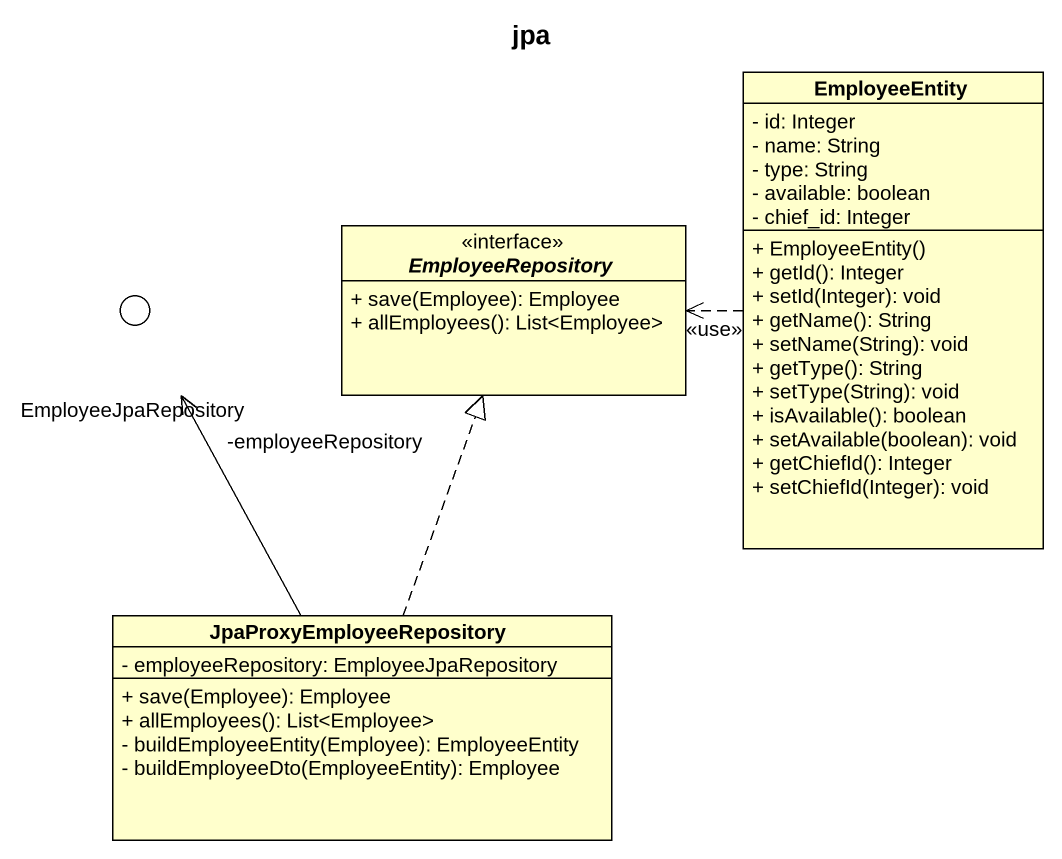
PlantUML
@startuml
title jpa
allowmixing
hide circle
hide empty members
skinparam classAttributeIconSize 0
class EmployeeEntity {
  - id: Integer
  - name: String
  - type: String
  - available: boolean
  - chief_id: Integer
  + EmployeeEntity()
  + getId(): Integer
  + setId(Integer): void
  + getName(): String
  + setName(String): void
  + getType(): String
  + setType(String): void
  + isAvailable(): boolean
  + setAvailable(boolean): void
  + getChiefId(): Integer
  + setChiefId(Integer): void
}
() EmployeeJpaRepository
interface EmployeeRepository {
  + save(Employee): Employee
  + allEmployees(): List<Employee>
}
class JpaProxyEmployeeRepository {
  - employeeRepository: EmployeeJpaRepository
  + save(Employee): Employee
  + allEmployees(): List<Employee>
  - buildEmployeeEntity(Employee): EmployeeEntity
  - buildEmployeeDto(EmployeeEntity): Employee
}
EmployeeEntity .left.> EmployeeRepository : <<use>>
JpaProxyEmployeeRepository -up-> "-employeeRepository" EmployeeJpaRepository
JpaProxyEmployeeRepository .up.|> EmployeeRepository
@enduml
